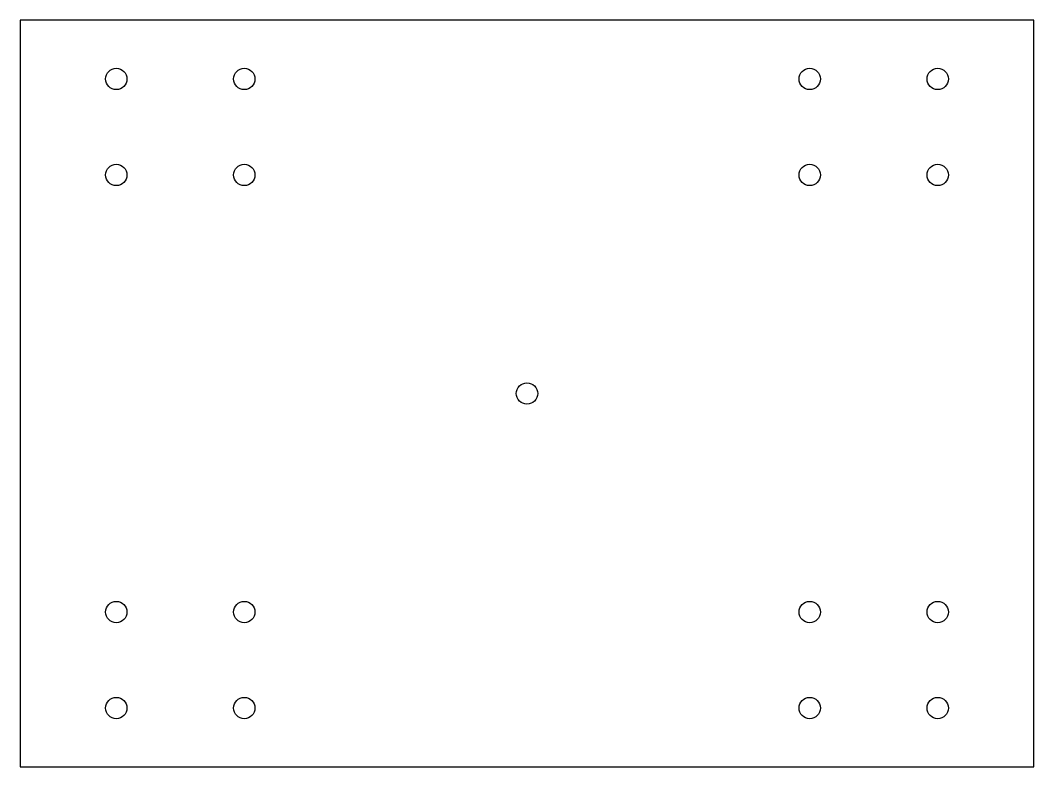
# Model space of a CAD drawing. Header units: inches. Extents: x 0 to 190, y 0 to 140.
import ezdxf

# ---------------------------------------------------------------- set-up
doc = ezdxf.new("R2010")
doc.units = ezdxf.units.IN
doc.header["$MEASUREMENT"] = 0
doc.layers.get('0').update_dxf_attribs({"true_color": 0xc2ced6})

msp = doc.modelspace()

# ---------------------------------------------------------------- linework, layer by layer
msp.add_lwpolyline([(0, 0), (190, 0), (190, 140), (0, 140)], close=True)
for centre in [(18, 129), (42, 129), (148, 129), (172, 129), (18, 111), (42, 111), (148, 111), (172, 111), (95, 70), (18, 29), (42, 29), (148, 29), (172, 29), (18, 11), (42, 11), (148, 11), (172, 11)]:
    msp.add_circle(centre, 2)

doc.saveas('drawing.dxf')
